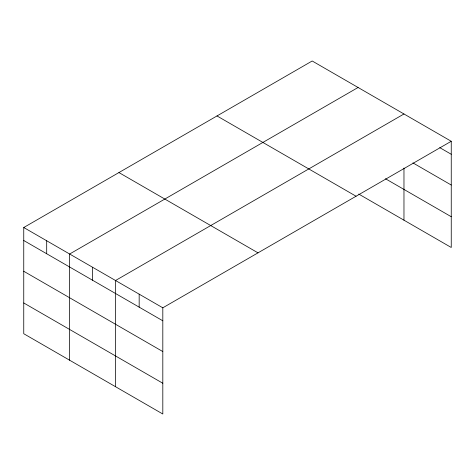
<?xml version="1.0" encoding="UTF-8"?>
<svg xmlns="http://www.w3.org/2000/svg" width="475" height="475" viewBox="0 0 475 475"><rect width="100%" height="100%" fill="white"/><g stroke="black" fill="none" stroke-linecap="round" stroke-linejoin="round"><path stroke-width="0.71" d="M451.25 141.277L312.188 60.99L23.75 227.519L23.75 333.723L162.812 414.01L162.812 307.806L451.25 141.277L451.25 247.481L358.72 194.055M358.079 87.483L69.641 254.012L69.641 360.216M403.97 113.976L115.532 280.511L115.532 386.709M439.749 147.63L451.25 154.268M412.918 162.895L451.25 185.03M385.486 178.754L451.25 216.719M217.004 115.948L356.066 196.228M118.934 172.567L257.996 252.848M23.75 227.519L162.812 307.806M23.75 240.51L162.812 320.797M23.75 271.272L162.812 351.559M23.75 302.967L162.812 383.248M403.97 168.049L403.97 220.18M139.169 294.156L139.169 307.153M92.583 267.265L92.583 280.256M46.693 240.766L46.693 253.763"/></g></svg>
